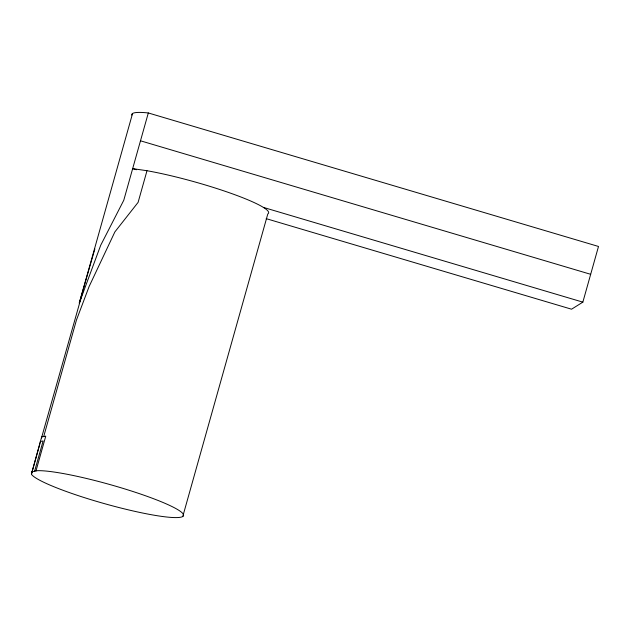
<?xml version="1.0" encoding="UTF-8"?>
<svg xmlns="http://www.w3.org/2000/svg" width="630" height="630" viewBox="0 0 630 630"><rect width="100%" height="100%" fill="white"/><g stroke="black" fill="none" stroke-linecap="round" stroke-linejoin="round"><path stroke-width="0.94" d="M40.178 442.795L40.359 441.496L43.108 440.961L34.603 471.224M266.191 218.649L571.552 309.204L582.852 302.14L598.5 246.464L148.318 112.959L123.771 200.269L100.713 245.251L79.27 303.061L132.56 113.495M31.673 473.051L39.918 443.74M41.501 437.929L83.278 290.147M31.587 473.697L41.635 436.96L45.754 436.157L35.973 470.956M43.698 436.558L76.443 320.064L89.129 286.485L114.88 231.903L138.104 202.364L146.995 170.722A79.199 9.93 15.7 0 1 231.675 193.575A79.199 9.93 15.7 0 1 267.813 213.924L182.763 516.505M79.27 303.061L94.87 248.913M146.995 170.722L132.662 168.635L136.427 169.746M140.49 140.797L590.672 274.302M263.356 207.388L582.852 302.14M131.741 115.062A79.199 9.93 15.7 0 1 148.318 112.959M31.854 471.752L31.5 474.343A79.199 9.93 15.7 0 0 141.325 512.757A79.199 9.93 15.7 0 0 159.839 501.173A79.199 9.93 15.7 0 0 37.351 470.689L31.854 471.752"/></g></svg>
